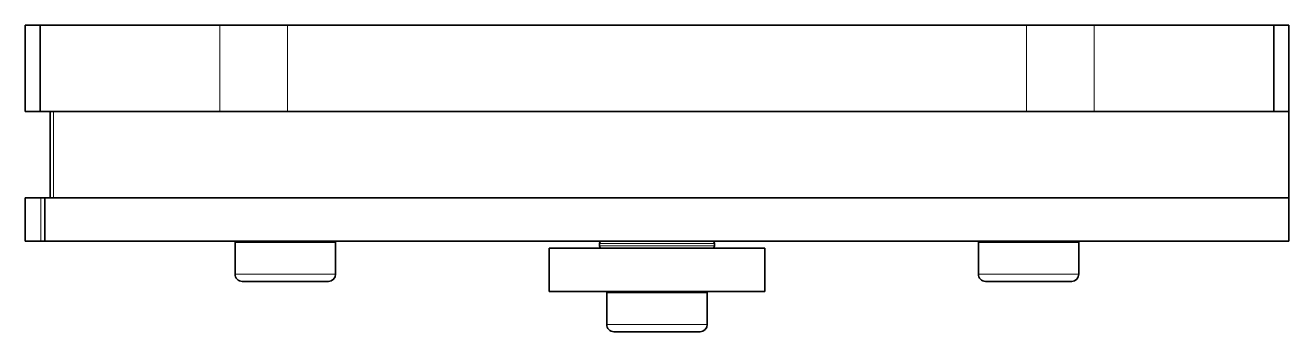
# Model space of a CAD drawing. Extents: x 305 to 976, y 16 to 672.
# Drawn here: x 554 to 642, y 205.8 to 227.1 of the extents above; entities that cross this region are included whole.
import ezdxf

# ---------------------------------------------------------------- set-up
doc = ezdxf.new("R2010")
doc.units = 0

msp = doc.modelspace()

# ---------------------------------------------------------------- linework, layer by layer
at = {"color": 7, "lineweight": 35, "ltscale": 0.15}
for p, q in [((553.996, 227.083), (553.996, 221.083)), ((555.025, 221.083), (555.025, 227.083)), ((640.967, 221.083), (640.967, 227.083)), ((641.996, 227.083), (641.996, 221.083)), ((555.73, 221.083), (555.73, 215.083)), ((555.73, 221.083), (555.73, 215.083)), ((641.996, 221.083), (641.996, 215.083))]:
    msp.add_line(p, q, dxfattribs=at)
at = {"color": 7, "lineweight": 35, "ltscale": 0.025702}
for p, q in [((553.996, 227.083), (555.024, 227.083)), ((553.996, 221.083), (555.024, 221.083))]:
    msp.add_line(p, q, dxfattribs=at)
at = {"color": 7, "lineweight": 35, "ltscale": 0.313062}
for p, q in [((567.548, 227.083), (555.025, 227.083)), ((640.967, 227.083), (628.445, 227.083)), ((555.025, 221.083), (567.548, 221.083)), ((628.445, 221.083), (640.967, 221.083))]:
    msp.add_line(p, q, dxfattribs=at)
at = {"color": 7, "lineweight": 35, "ltscale": 0.117937}
for p, q in [((567.548, 227.083), (572.265, 227.083)), ((623.727, 227.083), (628.445, 227.083)), ((567.548, 221.083), (572.265, 221.083)), ((623.727, 221.083), (628.445, 221.083))]:
    msp.add_line(p, q, dxfattribs=at)
at = {"color": 7, "lineweight": 13, "ltscale": 0.15}
for p, q in [((567.548, 221.083), (567.548, 227.083)), ((572.265, 221.083), (572.265, 227.083)), ((623.727, 227.083), (623.727, 221.083)), ((628.445, 227.083), (628.445, 221.083)), ((555.953, 221.083), (555.953, 215.083))]:
    msp.add_line(p, q, dxfattribs=at)
at = {"color": 7, "lineweight": 35}
for p, q in [((572.265, 227.083), (623.727, 227.083)), ((555.953, 221.083), (641.996, 221.083)), ((572.265, 221.083), (623.727, 221.083)), ((555.365, 215.083), (641.996, 215.083)), ((555.953, 215.083), (641.996, 215.083)), ((555.365, 212.083), (641.996, 212.083))]:
    msp.add_line(p, q, dxfattribs=at)
at = {"color": 7, "lineweight": 35, "ltscale": 0.025726}
msp.add_line((640.967, 227.083), (641.996, 227.083), dxfattribs=at)
at = {"color": 7, "lineweight": 35, "ltscale": 0.005557}
for p, q in [((555.73, 221.083), (555.953, 221.083)), ((555.73, 215.083), (555.953, 215.083))]:
    msp.add_line(p, q, dxfattribs=at)
at = {"color": 7, "lineweight": 35, "ltscale": 0.030038}
msp.add_line((640.795, 221.083), (641.996, 221.083), dxfattribs=at)
at = {"color": 7, "lineweight": 35, "ltscale": 0.027122}
for p, q in [((553.996, 215.083), (555.081, 215.083)), ((553.996, 212.083), (555.081, 212.083))]:
    msp.add_line(p, q, dxfattribs=at)
at = {"color": 7, "lineweight": 35, "ltscale": 0.075}
for p, q in [((553.996, 215.083), (553.996, 212.083)), ((555.35, 212.083), (555.35, 215.083)), ((641.996, 215.083), (641.996, 212.083)), ((590.496, 208.583), (590.496, 211.583)), ((590.496, 208.583), (590.496, 211.583)), ((605.496, 208.583), (605.496, 211.583))]:
    msp.add_line(p, q, dxfattribs=at)
at = {"color": 7, "lineweight": 35, "ltscale": 0.006715}
msp.add_line((555.081, 215.083), (555.35, 215.083), dxfattribs=at)
at = {"color": 7, "lineweight": 13, "ltscale": 0.075}
for p, q in [((555.081, 212.083), (555.081, 215.083)), ((555.365, 212.083), (555.365, 215.083))]:
    msp.add_line(p, q, dxfattribs=at)
at = {"color": 7, "lineweight": 35, "ltscale": 0.000389099}
for p, q in [((555.35, 215.083), (555.365, 215.083)), ((555.35, 212.083), (555.365, 212.083))]:
    msp.add_line(p, q, dxfattribs=at)
at = {"color": 7, "lineweight": 35, "ltscale": 0.023923}
msp.add_line((555.081, 212.083), (556.038, 212.083), dxfattribs=at)
at = {"color": 7, "lineweight": 35, "ltscale": 0.117307}
msp.add_line((556.038, 212.083), (560.73, 212.083), dxfattribs=at)
at = {"color": 7, "lineweight": 35, "ltscale": 0.131404}
msp.add_line((565.986, 212.083), (560.73, 212.083), dxfattribs=at)
at = {"color": 7, "lineweight": 35, "ltscale": 0.117639}
msp.add_line((565.986, 212.083), (570.692, 212.083), dxfattribs=at)
at = {"color": 7, "lineweight": 35, "ltscale": 0.044249}
for p, q in [((568.712, 212.083), (570.482, 212.083)), ((594.596, 208.583), (596.366, 208.583))]:
    msp.add_line(p, q, dxfattribs=at)
at = {"color": 7, "lineweight": 35, "ltscale": 0.125751}
for p, q in [((570.482, 212.083), (575.512, 212.083)), ((596.366, 208.583), (601.396, 208.583))]:
    msp.add_line(p, q, dxfattribs=at)
at = {"color": 7, "lineweight": 35, "ltscale": 0.117831}
msp.add_line((615.768, 212.083), (620.481, 212.083), dxfattribs=at)
at = {"color": 7, "lineweight": 13, "ltscale": 0.045551}
for p, q in [((568.612, 211.983), (570.434, 211.983)), ((620.381, 211.983), (622.203, 211.983)), ((568.612, 209.783), (570.434, 209.783)), ((620.381, 209.783), (622.203, 209.783)), ((594.496, 208.483), (596.318, 208.483)), ((594.496, 206.283), (596.318, 206.283))]:
    msp.add_line(p, q, dxfattribs=at)
at = {"color": 7, "lineweight": 35, "ltscale": 0.055}
for p, q in [((568.612, 211.983), (568.612, 209.783)), ((575.612, 211.983), (575.612, 209.783)), ((620.381, 211.983), (620.381, 209.783)), ((627.381, 211.983), (627.381, 209.783)), ((594.496, 208.483), (594.496, 206.283)), ((601.496, 208.483), (601.496, 206.283))]:
    msp.add_line(p, q, dxfattribs=at)
at = {"color": 7, "lineweight": 13, "ltscale": 0.129449}
for p, q in [((570.434, 211.983), (575.612, 211.983)), ((622.203, 211.983), (627.381, 211.983)), ((570.434, 209.783), (575.612, 209.783)), ((622.203, 209.783), (627.381, 209.783)), ((596.318, 208.483), (601.496, 208.483)), ((596.318, 206.283), (601.496, 206.283))]:
    msp.add_line(p, q, dxfattribs=at)
at = {"color": 7, "lineweight": 35, "ltscale": 0.375}
for p, q in [((590.496, 211.583), (605.496, 211.583)), ((590.496, 208.583), (605.496, 208.583))]:
    msp.add_line(p, q, dxfattribs=at)
at = {"color": 7, "lineweight": 13, "ltscale": 0.2}
for p, q in [((593.996, 211.913), (601.996, 211.913)), ((593.996, 211.753), (601.996, 211.753))]:
    msp.add_line(p, q, dxfattribs=at)
at = {"color": 7, "lineweight": 35, "ltscale": 0.004}
for p, q in [((593.996, 211.753), (593.996, 211.913)), ((601.996, 211.753), (601.996, 211.913))]:
    msp.add_line(p, q, dxfattribs=at)
at = {"color": 7, "lineweight": 35, "ltscale": 0.191501}
msp.add_line((594.166, 211.583), (601.826, 211.583), dxfattribs=at)
at = {"color": 7, "lineweight": 35, "ltscale": 0.039043}
for p, q in [((569.112, 209.283), (570.673, 209.283)), ((620.881, 209.283), (622.443, 209.283)), ((594.996, 205.783), (596.558, 205.783))]:
    msp.add_line(p, q, dxfattribs=at)
at = {"color": 7, "lineweight": 35, "ltscale": 0.110957}
for p, q in [((570.673, 209.283), (575.112, 209.283)), ((622.443, 209.283), (626.881, 209.283)), ((596.558, 205.783), (600.996, 205.783))]:
    msp.add_line(p, q, dxfattribs=at)
at = {"color": 7, "lineweight": 35}
for centre, radius, start, end in [((568.712, 211.983), 0.1, 90.03363, 179.96637), ((575.511, 211.983), 0.1, 0.03363, 89.96637), ((594.166, 211.913), 0.17, 90, 179.99999), ((601.826, 211.913), 0.17, 0, 90), ((620.481, 211.983), 0.1, 90.03363, 179.96637), ((627.281, 211.983), 0.1, 0.03363, 89.96637), ((594.166, 211.753), 0.17, 179.99999, 270), ((601.826, 211.753), 0.17, 270, 0), ((569.112, 209.783), 0.5, 179.99999, 270), ((575.112, 209.783), 0.5, 270, 360), ((620.881, 209.783), 0.5, 179.99999, 270), ((626.881, 209.783), 0.5, 270, 360), ((594.596, 208.483), 0.1, 90.03363, 179.96637), ((601.396, 208.483), 0.1, 0.03363, 89.96637), ((594.996, 206.283), 0.5, 179.99999, 270), ((600.996, 206.283), 0.5, 270, 360)]:
    msp.add_arc(centre, radius, start, end, dxfattribs=at)

doc.saveas('drawing.dxf')
